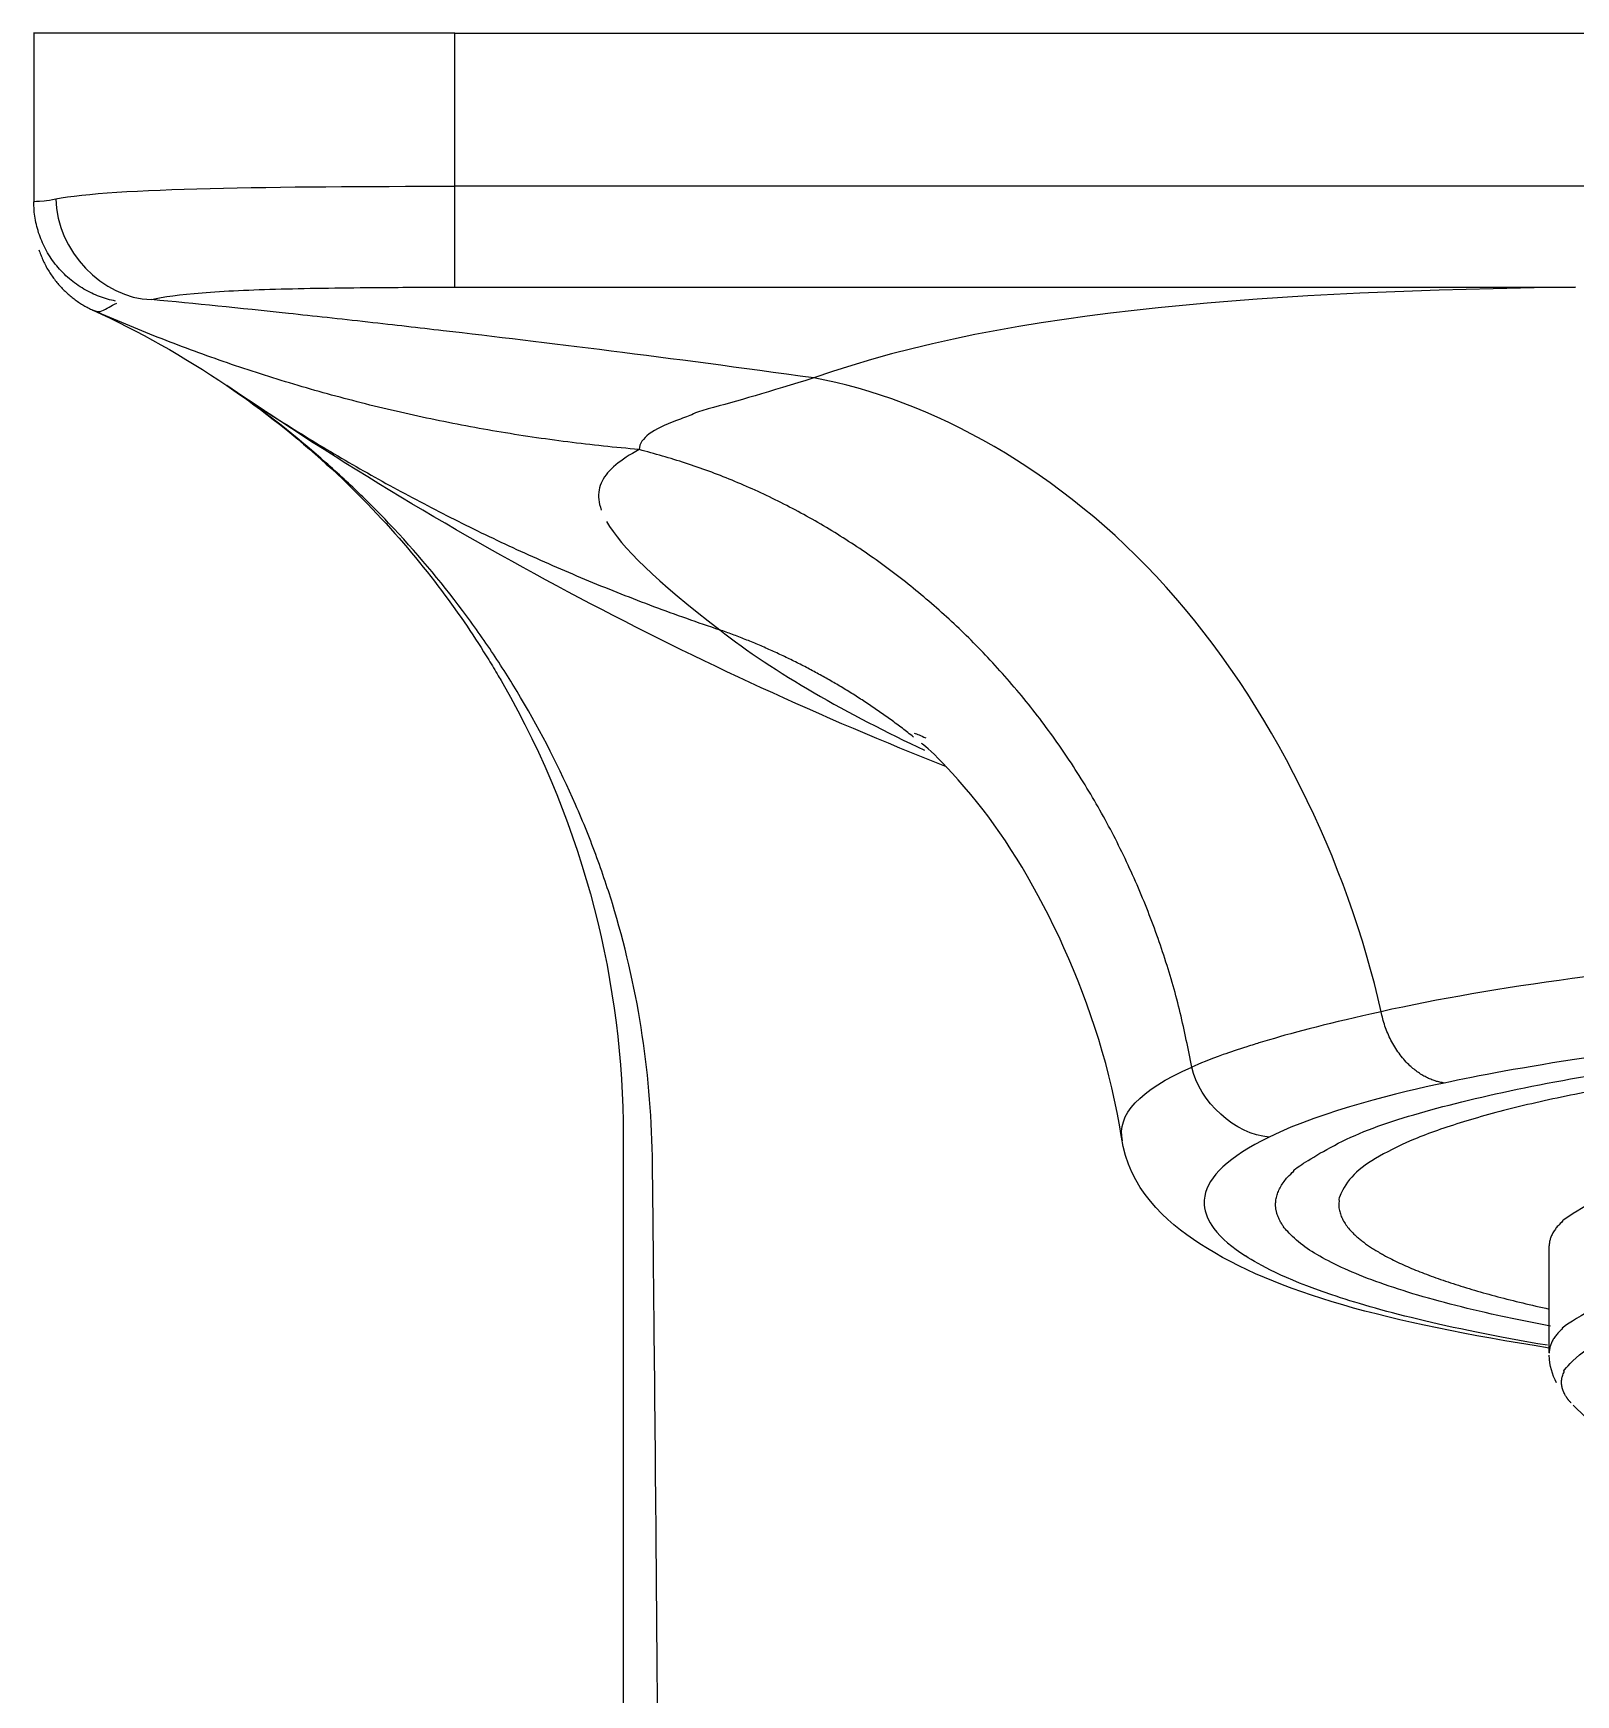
# Model space of a CAD drawing. Header units: millimetres. Extents: x 4812 to 5406, y -1197 to -777.
# Drawn here: x 5103.03 to 5121.35, y -983.25 to -963.51 of the extents above; entities that cross this region are included whole.
import ezdxf

# ---------------------------------------------------------------- set-up
doc = ezdxf.new("R2010")
doc.units = ezdxf.units.MM
doc.header["$LTSCALE"] = 0.1
doc.layers.get('0').update_dxf_attribs({"lineweight": 13})

msp = doc.modelspace()

# ---------------------------------------------------------------- linework, layer by layer
at = {"lineweight": -3}
for points, weights in [([(5108.034, -963.515), (5103.034, -963.515), (5103.034, -963.515)], [1, 0.707106781187, 1]), ([(5108.034, -966.532), (5108.034, -966.499), (5108.034, -965.333)], [1, 0.717173504487, 1]), ([(5104.006, -966.697), (5103.034, -966.508), (5103.034, -965.519)], [0.980507619347, 0.763939497, 1]), ([(5103.094, -966.087), (5103.26, -966.594), (5103.748, -966.81)], [0.934898929877, 0.883574708318, 1]), ([(5110.224, -968.461), (5106.818, -968.168), (5103.748, -966.81)], [1, 0.990711984551, 1]), ([(5105.327, -967.701), (5108.042, -969.55), (5111.181, -970.602)], [0.999999990046, 0.980088051827, 0.975152573887]), ([(5116.788, -975.798), (5115.744, -969.864), (5110.224, -968.461)], [0.97333884351, 0.81978938249, 0.99999977236]), ([(5113.483, -971.876), (5112.443, -971.049), (5111.181, -970.602)], [0.943251880854, 0.959397584492, 1]), ([(5119.787, -975.987), (5119.187, -975.901), (5119.038, -975.139)], [1, 0.789983556502, 0.999997392441]), ([(5117.784, -977.429), (5117.784, -975.301), (5130.034, -975.301)], [1.00000000007, 0.707106782607, 1]), ([(5129.981, -976.358), (5121.034, -976.367), (5121.034, -977.921)], [1, 0.708754673032, 0.998786576558]), ([(5121.051, -978.875), (5117.784, -978.263), (5117.784, -977.429)], [0.853859559764, 0.86024945958, 0.999999999932]), ([(5129.981, -977.631), (5121.013, -977.641), (5121.034, -979.198)], [1, 0.708263180517, 0.999767121536]), ([(5118.715, -977.781), (5119.227, -978.277), (5121.034, -978.672)], [1, 0.946558258854, 0.953105231977])]:
    msp.add_rational_spline(points, weights, degree=2, dxfattribs=at)
for points, degree in [([(5103.034, -963.515), (5103.034, -964.517), (5103.034, -965.519)], 2), ([(5108.034, -965.333), (5108.034, -964.424), (5108.034, -963.515)], 2), ([(5108.034, -963.515), (5130.034, -963.515), (5152.034, -963.515)], 2), ([(5103.294, -965.484), (5103.959, -965.351), (5105.937, -965.333), (5108.034, -965.333)], 3), ([(5121.349, -965.333), (5114.692, -965.333), (5108.034, -965.333)], 2), ([(5103.294, -965.484), (5103.31, -966.099), (5103.846, -966.662), (5104.431, -966.68)], 3), ([(5108.034, -966.532), (5114.69, -966.532), (5121.346, -966.532)], 2), ([(5121.346, -966.532), (5117.841, -966.584), (5114.653, -966.772), (5112.299, -967.61)], 3), ([(5103.736, -966.806), (5104.282, -967.055), (5104.815, -967.353), (5105.327, -967.701)], 3), ([(5112.299, -967.61), (5111.774, -967.77), (5111.38, -967.892), (5111.045, -967.976)], 3), ([(5113.875, -972.231), (5110.921, -971.062), (5108.044, -969.552), (5105.327, -967.701)], 3), ([(5111.045, -967.976), (5110.975, -967.995), (5110.908, -968.018), (5110.849, -968.047)], 3), ([(5110.666, -968.114), (5110.388, -968.221), (5110.232, -968.321), (5110.224, -968.461)], 3), ([(5110.849, -968.047), (5110.794, -968.07), (5110.734, -968.093), (5110.666, -968.114)], 3), ([(5109.838, -969.316), (5110.014, -969.626), (5110.424, -970.016), (5111.181, -970.602)], 3), ([(5111.181, -970.602), (5111.828, -971.112), (5112.712, -971.609), (5113.615, -972.033)], 3), ([(5113.492, -971.83), (5113.522, -971.839), (5113.568, -971.858), (5113.63, -971.886)], 3), ([(5130.034, -974.282), (5125.847, -974.24), (5121.736, -974.54), (5119.038, -975.139)], 3), ([(5115.967, -976.674), (5115.892, -976.366), (5116.163, -976.073), (5116.788, -975.798)], 3), ([(5117.707, -976.628), (5117.314, -976.604), (5116.873, -976.205), (5116.788, -975.798)], 3), ([(5119.787, -975.987), (5119.262, -976.098), (5118.375, -976.306), (5117.707, -976.628)], 3), ([(5110.034, -976.603), (5110.034, -981.634), (5110.034, -988.993), (5110.034, -996.454)], 3), ([(5116.886, -977.898), (5116.47, -977.631), (5116.04, -977.235), (5115.954, -976.63)], 3), ([(5121.034, -979.136), (5119.105, -978.827), (5117.807, -978.49), (5116.886, -977.898)], 3), ([(5121.034, -979.194), (5121.034, -978.558), (5121.034, -977.921)], 2), ([(5121.121, -979.55), (5121.071, -979.453), (5121.039, -979.343), (5121.035, -979.22)], 3), ([(5122.076, -980.547), (5121.824, -980.302), (5121.572, -980.058), (5121.32, -979.814)], 3)]:
    msp.add_open_spline(points, degree=degree, dxfattribs=at)
for points, knots in [([(5130.034, -965.515), (5129.734, -965.515), (5129.434, -965.513), (5129.134, -965.511), (5126.538, -965.486), (5123.945, -965.332), (5121.349, -965.333)], [-8.68974, -8.68974, -8.68974, -8.68974, -7.789044, -7.789044, -7.789044, 0, 0, 0, 0]), ([(5103.034, -965.519), (5103.034, -965.513), (5103.076, -965.511), (5103.156, -965.504), (5103.194, -965.5), (5103.24, -965.495), (5103.294, -965.484)], [-1.620357, -1.620357, -1.620357, -1.620357, -0.512999, -0.512999, -0.512999, 0, 0, 0, 0]), ([(5104.431, -966.68), (5104.567, -966.645), (5104.773, -966.618), (5105.032, -966.597), (5105.293, -966.577), (5105.615, -966.563), (5105.97, -966.553), (5106.328, -966.544), (5106.729, -966.538), (5107.14, -966.535), (5107.432, -966.533), (5107.734, -966.532), (5108.034, -966.532)], [-4.714441, -4.714441, -4.714441, -4.714441, -3.45459, -3.45459, -3.45459, -2.183909, -2.183909, -2.183909, -0.903995, -0.903995, -0.903995, 0, 0, 0, 0]), ([(5103.748, -966.81), (5103.829, -966.838), (5103.861, -966.806), (5103.929, -966.768), (5103.953, -966.754), (5103.978, -966.738), (5104.019, -966.723)], [0.00006, 0.00006, 0.00006, 0.00006, 10.258929, 10.258929, 10.258929, 13.923204, 13.923204, 13.923204, 13.923204]), ([(5112.299, -967.61), (5110.554, -967.368), (5109.087, -967.188), (5107.6, -967.015), (5107.329, -966.984), (5106.67, -966.91), (5106.357, -966.876), (5105.466, -966.781), (5104.956, -966.728), (5104.431, -966.68)], [-9.883922, -9.883922, -9.883922, -9.883922, -4.941961, -4.941961, -3.706471, -3.706471, -2.47098, -2.47098, 0, 0, 0, 0]), ([(5119.038, -975.139), (5118.639, -973.36), (5117.736, -971.482), (5115.231, -968.707), (5113.683, -967.86), (5112.299, -967.61)], [-11.77455, -11.77455, -11.77455, -11.77455, -5.887275, -5.887275, 0, 0, 0, 0]), ([(5105.327, -967.701), (5106.21, -968.303), (5106.894, -968.959), (5107.688, -969.88), (5107.914, -970.177), (5108.206, -970.597), (5108.295, -970.732), (5108.418, -970.928), (5108.478, -971.024), (5108.533, -971.117), (5108.569, -971.179), (5108.573, -971.185), (5109.593, -972.962), (5110.034, -974.847), (5110.034, -976.603)], [-19.082455, -19.082455, -19.082455, -19.082455, -14.311841, -14.311841, -11.926534, -11.926534, -10.733881, -10.733881, -10.137554, -9.839391, -9.839391, -9.541227, -9.541227, 0, 0, 0, 0]), ([(5110.383, -976.953), (5110.373, -975.917), (5110.22, -974.907), (5109.896, -973.82), (5109.868, -973.732), (5109.798, -973.523), (5109.762, -973.418), (5109.646, -973.102), (5109.561, -972.891), (5109.283, -972.255), (5109.067, -971.829), (5108.754, -971.302), (5108.714, -971.236), (5108.606, -971.064), (5108.55, -970.978), (5108.377, -970.718), (5108.254, -970.545), (5107.864, -970.023), (5107.573, -969.676), (5107.207, -969.291), (5107.2, -969.283), (5107.149, -969.231), (5107.07, -969.15), (5106.982, -969.062), (5106.794, -968.88), (5106.653, -968.748), (5106.216, -968.363), (5105.884, -968.092), (5105.486, -967.812)], [-19.042954, -19.042954, -19.042954, -19.042954, -14.282216, -14.282216, -13.687123, -13.687123, -13.092031, -13.092031, -11.901846, -11.901846, -9.521477, -9.521477, -8.926385, -8.926385, -8.331293, -8.331293, -7.141108, -7.141108, -4.760739, -4.760739, -4.463192, -4.463192, -4.165646, -3.570554, -3.570554, -2.380369, -2.380369, -0.275922, -0.275922, -0.275922, -0.275922]), ([(5110.224, -968.461), (5110.002, -968.582), (5109.852, -968.701), (5109.749, -968.904), (5109.736, -968.976), (5109.748, -969.094), (5109.758, -969.136), (5109.774, -969.179)], [0, 0, 0, 0, 3.473064, 3.473064, 5.209595, 5.209595, 6.077861, 6.077861, 6.077861, 6.077861]), ([(5115.953, -976.632), (5115.714, -975.061), (5114.94, -973.521), (5114.246, -972.66), (5113.79, -972.095), (5113.55, -971.929), (5113.579, -971.953)], [0.17458, 0.17458, 0.17458, 0.17458, 5.431845, 5.431845, 5.431845, 8.76818, 8.76818, 8.76818, 8.76818]), ([(5119.038, -975.139), (5118.44, -975.272), (5118.017, -975.381), (5117.672, -975.485), (5117.636, -975.496), (5117.566, -975.517), (5117.495, -975.539), (5117.337, -975.589), (5117.244, -975.62), (5116.999, -975.707), (5116.879, -975.758), (5116.788, -975.798)], [-4.59857, -4.59857, -4.59857, -4.59857, -2.299285, -2.299285, -2.011874, -2.011874, -1.724464, -1.724464, -1.149642, -1.149642, 0, 0, 0, 0]), ([(5130.034, -975.129), (5128.544, -975.129), (5126.554, -975.171), (5123.797, -975.404), (5123.227, -975.462), (5122.27, -975.574), (5121.846, -975.631), (5120.726, -975.798), (5120.184, -975.903), (5119.787, -975.987)], [0, 0, 0, 0, 5.912181, 5.912181, 7.390226, 7.390226, 8.868271, 8.868271, 11.824361, 11.824361, 11.824361, 11.824361]), ([(5117.707, -976.628), (5117.224, -976.864), (5116.984, -977.104), (5116.937, -977.359), (5116.934, -977.399), (5116.937, -977.432)], [0, 0, 0, 0, 4.143696, 4.143696, 4.661658, 4.661658, 4.661658, 4.661658]), ([(5110.534, -996.454), (5110.525, -994.774), (5110.512, -993.02), (5110.494, -990.338), (5110.488, -989.436), (5110.479, -988.08), (5110.476, -987.628), (5110.471, -986.95), (5110.469, -986.612), (5110.467, -986.274), (5110.465, -986.048), (5110.464, -985.901), (5110.458, -985.202), (5110.452, -984.484), (5110.442, -983.285), (5110.438, -982.865), (5110.433, -982.211), (5110.431, -981.988), (5110.427, -981.536), (5110.426, -981.337), (5110.404, -978.96), (5110.391, -977.683), (5110.383, -976.953)], [-21.896956, -21.896956, -21.896956, -21.896956, -16.422717, -16.422717, -13.685597, -13.685597, -12.317038, -12.317038, -11.632758, -11.290618, -11.290618, -10.948478, -10.948478, -8.211358, -8.211358, -6.842799, -6.842799, -6.158519, -6.158519, -5.474239, -5.474239, 0, 0, 0, 0]), ([(5116.937, -977.432), (5116.943, -977.53), (5116.984, -977.625), (5117.139, -977.833), (5117.273, -977.943), (5117.427, -978.041)], [4.661721, 4.661721, 4.661721, 4.661721, 6.215544, 6.215544, 8.287392, 8.287392, 8.287392, 8.287392]), ([(5121.013, -979.103), (5119.788, -978.897), (5118.985, -978.683), (5117.868, -978.306), (5117.593, -978.148), (5117.427, -978.041)], [-7.387694, -7.387694, -7.387694, -7.387694, -3.874837, -3.874837, 0, 0, 0, 0])]:
    msp.add_open_spline(points, degree=3, knots=knots, dxfattribs=at)
for points, weights, knots in [([(5138.974, -976.172), (5133.364, -974.969), (5125.253, -975.612), (5117.142, -976.256), (5118.715, -977.781)], [1, 0.79022066898, 1, 0.79022066898, 1], [-50.579642, -50.579642, -50.579642, -35.408213, -35.408213, -20.236785, -20.236785, -20.236785]), ([(5121.294, -979.787), (5121.183, -979.668), (5121.181, -979.547), (5121.155, -978.014), (5129.982, -978.005)], [0.943808510843, 0.968505650627, 1, 0.708146694769, 1], [12.383141, 12.383141, 12.383141, 13.881069, 13.881069, 27.762138, 27.762138, 27.762138])]:
    msp.add_rational_spline(points, weights, degree=2, knots=knots, dxfattribs=at)

doc.saveas('drawing.dxf')
